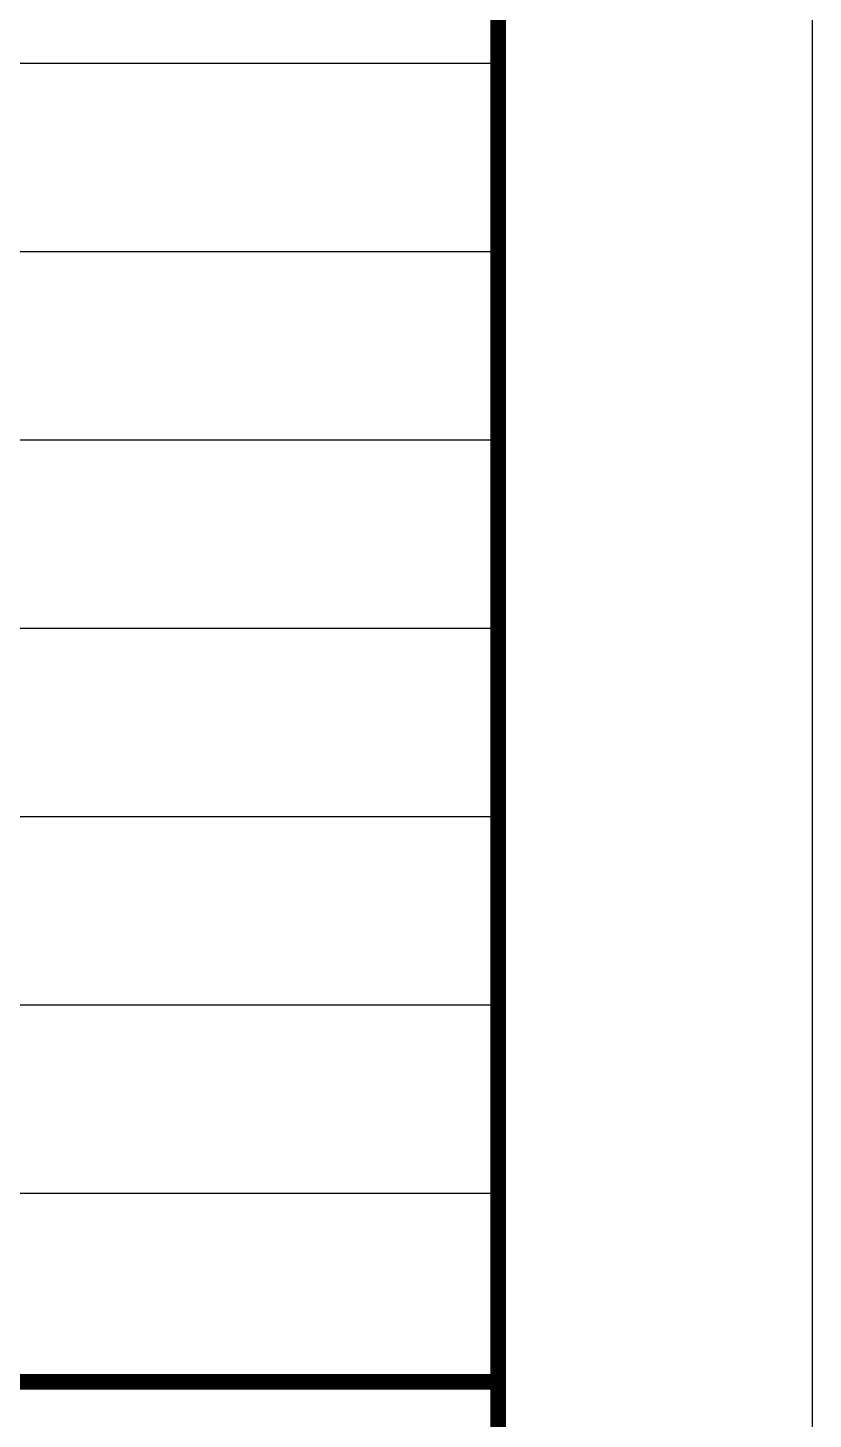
# Model space of a CAD drawing. Extents: x -67167 to 417929, y -86205 to 407116.
# Drawn here: x 318099 to 320599, y 324214 to 328646 of the extents above; entities that cross this region are included whole.
import ezdxf

# ---------------------------------------------------------------- set-up
doc = ezdxf.new("R2010")
doc.units = 0
doc.header["$LTSCALE"] = 1000
doc.layers.add('SHEET_LINE', color=6, linetype='Continuous')

# ---------------------------------------------------------------- blocks, each defined once
blk = doc.blocks.new('图签信息')
at = {"const_width": 0.5}
for points in [[(-65, 574), (-65, 500.5), (0, 500.5), (0, 574)], [(-65, 0), (0, 0), (0, 500.5), (-65, 500.5)]]:
    blk.add_lwpolyline(points, close=True, dxfattribs=at)
at = {"const_width": 0.05}
for points in [[(-65, 542.5), (0, 542.5)], [(-65, 536.5), (0, 536.5)], [(-65, 530.5), (0, 530.5)], [(-65, 524.5), (0, 524.5)], [(-65, 518.5), (0, 518.5)], [(-65, 512.5), (0, 512.5)], [(-65, 512.5), (0, 512.5)], [(-65, 506.5), (0, 506.5)], [(-65, 500.5), (0, 500.5)]]:
    blk.add_lwpolyline(points, dxfattribs=at)

msp = doc.modelspace()

# ---------------------------------------------------------------- linework, layer by layer
at = {"linetype": 'Continuous'}
msp.add_lwpolyline([(215471.741, 273282.933), (320596.741, 273282.934), (320596.741, 332682.934), (215471.741, 332682.933)], close=True, dxfattribs=at)
at = {"layer": 'SHEET_LINE'}
for points, const_width in [([(215471.741, 273282.933), (215471.741, 332682.933), (320596.741, 332682.934), (320596.741, 273282.934)], 5), ([(217971.741, 274282.933), (217971.741, 331682.933), (319596.741, 331682.934), (319596.741, 274282.934)], 50)]:
    msp.add_lwpolyline(points, close=True, dxfattribs=dict(at, const_width=const_width))

# ---------------------------------------------------------------- block references
at = {"color": 2, "xscale": 100, "yscale": 100, "zscale": 100, "rotation": 6.766489651874448e-07}
msp.add_blockref('图签信息', (319596.741, 274282.934), dxfattribs=at)

doc.saveas('drawing.dxf')
